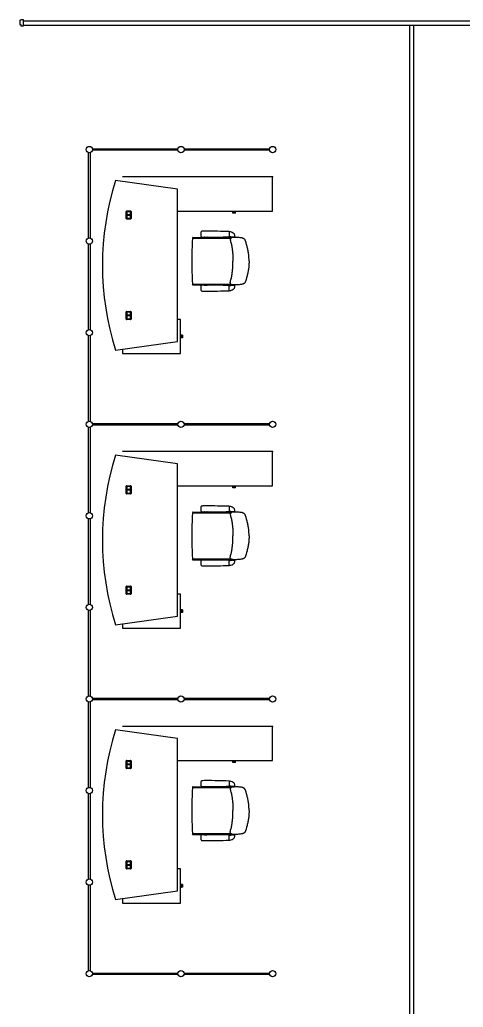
# Model space of a CAD drawing. Header units: millimetres. Extents: x 391350 to 515311, y -283575 to -199845.
# Drawn here: x 476762 to 482083, y -227621 to -215759 of the extents above; entities that cross this region are included whole.
import ezdxf

# ---------------------------------------------------------------- set-up
doc = ezdxf.new("R2010")
doc.units = ezdxf.units.MM

msp = doc.modelspace()

# ---------------------------------------------------------------- linework, layer by layer
at = {"color": 0}
for p, q in [((476762, -215778), (476775, -215759)), ((476805, -215759), (476775, -215759)), ((476805, -215832), (476805, -215759)), ((476762, -215778), (476762, -215816)), ((476762, -215816), (476775, -215816)), ((476775, -215816), (476775, -215832)), ((476775, -215832), (476805, -215832)), ((476805, -215773), (483737, -215773)), ((476805, -215823), (483737, -215823)), ((481437, -215823), (481437, -233298)), ((481487, -215823), (481487, -233311)), ((477588, -218381), (477588, -217356)), ((477605, -217356), (477605, -218381)), ((477634, -217310), (478659, -217310)), ((478659, -217327), (477634, -217327)), ((478734, -217310), (479759, -217310)), ((479759, -217327), (478734, -217327)), ((479794, -217647), (477994, -217647)), ((479794, -218057), (479794, -217647)), ((478654, -217793), (477910, -217689)), ((478654, -219623), (478654, -217793)), ((478040, -218148), (478040, -218062)), ((478046, -218056), (478092, -218056)), ((478046, -218064), (478046, -218146)), ((478046, -218064), (478046, -218105)), ((478091, -218103), (478046, -218103)), ((478046, -218105), (478091, -218105)), ((478091, -218105), (478046, -218105)), ((478046, -218146), (478046, -218105)), ((478046, -218107), (478091, -218107)), ((478090, -218062), (478048, -218062)), ((478048, -218063), (478090, -218063)), ((478091, -218064), (478091, -218105)), ((478091, -218105), (478091, -218146)), ((478092, -218146), (478092, -218064)), ((478098, -218062), (478098, -218148)), ((478664, -218057), (479794, -218057)), ((479317, -218070), (479317, -218057)), ((479351, -218070), (479317, -218070)), ((479317, -218082), (479317, -218070)), ((479351, -218082), (479317, -218082)), ((479351, -218070), (479351, -218057)), ((479351, -218082), (479351, -218070)), ((478092, -218154), (478046, -218154)), ((478048, -218148), (478090, -218148)), ((478090, -218148), (478048, -218148)), ((478835, -218376), (478839, -218383)), ((478837, -218373), (478972, -218373)), ((478933, -218335, 0), (478933, -218334, 0)), ((478933, -218335, 0), (478933, -218336, 0)), ((478975, -218371), (478975, -218371)), ((478979, -218370), (479005, -218370)), ((479008, -218371), (479008, -218371)), ((479012, -218373), (479302, -218373)), ((479273, -218305, 0), (479273, -218365, 0)), ((479273, -218305, 0), (479276, -218305, 0)), ((479273, -218365, 0), (479287, -218365, 0)), ((479341, -218369, 0), (479303, -218369, 0)), ((479308, -218369, 0), (479313, -218372, 0)), ((479313, -218369, 0), (479333, -218369, 0)), ((479313, -218372, 0), (479316, -218372, 0)), ((479317, -218369, 0), (479315, -218369, 0)), ((479316, -218372, 0), (479330, -218372, 0)), ((479329, -218369, 0), (479317, -218369, 0)), ((479329, -218369, 0), (479331, -218369, 0)), ((479330, -218372, 0), (479333, -218372, 0)), ((479338, -218369, 0), (479333, -218372, 0)), ((477588, -219481), (477588, -218456)), ((477605, -218456), (477605, -219481)), ((478840, -218383), (479295, -218383)), ((479513, -218659), (479513, -218659)), ((479513, -218659), (479513, -218659)), ((478835, -218942), (478839, -218935)), ((478837, -218945), (478972, -218945)), ((478840, -218935), (479295, -218935)), ((478975, -218946), (478975, -218946)), ((478979, -218948), (479005, -218948)), ((479008, -218946), (479008, -218946)), ((479012, -218945), (479302, -218945)), ((479273, -219013, 0), (479273, -218953, 0)), ((479273, -218953, 0), (479287, -218953, 0)), ((479341, -218949, 0), (479303, -218949, 0)), ((479308, -218949, 0), (479313, -218946, 0)), ((479313, -218946, 0), (479316, -218946, 0)), ((479313, -218949, 0), (479333, -218949, 0)), ((479317, -218949, 0), (479315, -218949, 0)), ((479316, -218946, 0), (479330, -218946, 0)), ((479329, -218949, 0), (479317, -218949, 0)), ((479329, -218949, 0), (479331, -218949, 0)), ((479330, -218946, 0), (479333, -218946, 0)), ((479338, -218949, 0), (479333, -218946, 0)), ((478933, -218983, 0), (478933, -218982, 0)), ((478933, -218983, 0), (478933, -218984, 0)), ((479273, -219013, 0), (479276, -219013, 0)), ((478040, -219354), (478040, -219268)), ((478046, -219262), (478092, -219262)), ((478046, -219270), (478046, -219311)), ((478046, -219270), (478046, -219352)), ((478091, -219309), (478046, -219309)), ((478046, -219311), (478091, -219311)), ((478091, -219311), (478046, -219311)), ((478046, -219352), (478046, -219311)), ((478046, -219313), (478091, -219313)), ((478090, -219268), (478048, -219268)), ((478048, -219269), (478090, -219269)), ((478091, -219270), (478091, -219311)), ((478091, -219311), (478091, -219352)), ((478092, -219352), (478092, -219270)), ((478098, -219268), (478098, -219354)), ((478092, -219360), (478046, -219360)), ((478048, -219354), (478090, -219354)), ((478090, -219354), (478048, -219354)), ((478691, -219358), (478654, -219358)), ((478691, -219769), (478691, -219358)), ((477588, -220581), (477588, -219556)), ((477605, -219556), (477605, -220581)), ((478703, -219547), (478691, -219547)), ((478703, -219547), (478703, -219581)), ((478715, -219547), (478703, -219547)), ((478715, -219547), (478715, -219580)), ((477910, -219727), (478654, -219623)), ((478703, -219581), (478691, -219581)), ((478715, -219580), (478703, -219580)), ((477994, -219716), (477994, -219769)), ((477994, -219769), (478691, -219769)), ((477634, -220610), (478659, -220610)), ((478659, -220627), (477634, -220627)), ((478734, -220610), (479759, -220610)), ((479759, -220627), (478734, -220627)), ((477588, -221681), (477588, -220656)), ((477605, -220656), (477605, -221681)), ((479794, -220947), (477994, -220947)), ((479794, -221357), (479794, -220947)), ((478654, -221093), (477910, -220989)), ((478654, -222923), (478654, -221093)), ((478040, -221448), (478040, -221362)), ((478046, -221356), (478092, -221356)), ((478046, -221364), (478046, -221446)), ((478046, -221364), (478046, -221405)), ((478091, -221403), (478046, -221403)), ((478046, -221405), (478091, -221405)), ((478091, -221405), (478046, -221405)), ((478046, -221446), (478046, -221405)), ((478046, -221407), (478091, -221407)), ((478092, -221454), (478046, -221454)), ((478090, -221362), (478048, -221362)), ((478048, -221363), (478090, -221363)), ((478048, -221448), (478090, -221448)), ((478090, -221448), (478048, -221448)), ((478091, -221364), (478091, -221405)), ((478091, -221405), (478091, -221446)), ((478092, -221446), (478092, -221364)), ((478098, -221362), (478098, -221448)), ((478664, -221357), (479794, -221357)), ((479317, -221370), (479317, -221357)), ((479351, -221370), (479317, -221370)), ((479317, -221382), (479317, -221370)), ((479351, -221382), (479317, -221382)), ((479351, -221370), (479351, -221357)), ((479351, -221382), (479351, -221370)), ((478835, -221676), (478839, -221683)), ((478837, -221673), (478972, -221673)), ((478840, -221683), (479295, -221683)), ((478933, -221635, 0), (478933, -221634, 0)), ((478933, -221635, 0), (478933, -221636, 0)), ((478975, -221671), (478975, -221671)), ((478979, -221670), (479005, -221670)), ((479008, -221671), (479008, -221671)), ((479012, -221673), (479302, -221673)), ((479273, -221605, 0), (479273, -221665, 0)), ((479273, -221605, 0), (479276, -221605, 0)), ((479273, -221665, 0), (479287, -221665, 0)), ((479341, -221669, 0), (479303, -221669, 0)), ((479308, -221669, 0), (479313, -221672, 0)), ((479313, -221669, 0), (479333, -221669, 0)), ((479313, -221672, 0), (479316, -221672, 0)), ((479317, -221669, 0), (479315, -221669, 0)), ((479316, -221672, 0), (479330, -221672, 0)), ((479329, -221669, 0), (479317, -221669, 0)), ((479329, -221669, 0), (479331, -221669, 0)), ((479330, -221672, 0), (479333, -221672, 0)), ((479338, -221669, 0), (479333, -221672, 0)), ((477588, -222781), (477588, -221756)), ((477605, -221756), (477605, -222781)), ((479513, -221959), (479513, -221959)), ((479513, -221959), (479513, -221959)), ((478835, -222242), (478839, -222235)), ((478837, -222245), (478972, -222245)), ((478840, -222235), (479295, -222235)), ((478933, -222283, 0), (478933, -222282, 0)), ((478933, -222283, 0), (478933, -222284, 0)), ((478975, -222246), (478975, -222246)), ((478979, -222248), (479005, -222248)), ((479008, -222246), (479008, -222246)), ((479012, -222245), (479302, -222245)), ((479273, -222313, 0), (479273, -222253, 0)), ((479273, -222253, 0), (479287, -222253, 0)), ((479341, -222249, 0), (479303, -222249, 0)), ((479308, -222249, 0), (479313, -222246, 0)), ((479313, -222246, 0), (479316, -222246, 0)), ((479313, -222249, 0), (479333, -222249, 0)), ((479317, -222249, 0), (479315, -222249, 0)), ((479316, -222246, 0), (479330, -222246, 0)), ((479329, -222249, 0), (479317, -222249, 0)), ((479329, -222249, 0), (479331, -222249, 0)), ((479330, -222246, 0), (479333, -222246, 0)), ((479338, -222249, 0), (479333, -222246, 0)), ((479273, -222313, 0), (479276, -222313, 0)), ((478040, -222654), (478040, -222568)), ((478046, -222562), (478092, -222562)), ((478046, -222570), (478046, -222611)), ((478046, -222570), (478046, -222652)), ((478091, -222609), (478046, -222609)), ((478046, -222611), (478091, -222611)), ((478091, -222611), (478046, -222611)), ((478046, -222652), (478046, -222611)), ((478046, -222613), (478091, -222613)), ((478090, -222568), (478048, -222568)), ((478048, -222569), (478090, -222569)), ((478091, -222570), (478091, -222611)), ((478091, -222611), (478091, -222652)), ((478092, -222652), (478092, -222570)), ((478098, -222568), (478098, -222654)), ((478092, -222660), (478046, -222660)), ((478048, -222654), (478090, -222654)), ((478090, -222654), (478048, -222654)), ((478691, -222658), (478654, -222658)), ((478691, -223069), (478691, -222658)), ((477588, -223881), (477588, -222856)), ((477605, -222856), (477605, -223881)), ((478703, -222847), (478691, -222847)), ((478703, -222881), (478691, -222881)), ((478703, -222847), (478703, -222881)), ((478715, -222847), (478703, -222847)), ((478715, -222880), (478703, -222880)), ((478715, -222847), (478715, -222880)), ((477910, -223027), (478654, -222923)), ((477994, -223016), (477994, -223069)), ((477994, -223069), (478691, -223069)), ((477634, -223910), (478659, -223910)), ((478659, -223927), (477634, -223927)), ((478734, -223910), (479759, -223910)), ((479759, -223927), (478734, -223927)), ((477588, -224981), (477588, -223956)), ((477605, -223956), (477605, -224981)), ((478654, -224393), (477910, -224289)), ((479794, -224247), (477994, -224247)), ((479794, -224657), (479794, -224247)), ((478654, -226223), (478654, -224393)), ((478040, -224748), (478040, -224662)), ((478046, -224656), (478092, -224656)), ((478090, -224662), (478048, -224662)), ((478098, -224662), (478098, -224748)), ((478664, -224657), (479794, -224657)), ((479317, -224670), (479317, -224657)), ((479351, -224670), (479351, -224657)), ((478046, -224664), (478046, -224746)), ((478046, -224664), (478046, -224705)), ((478091, -224703), (478046, -224703)), ((478046, -224705), (478091, -224705)), ((478091, -224705), (478046, -224705)), ((478046, -224746), (478046, -224705)), ((478046, -224707), (478091, -224707)), ((478092, -224754), (478046, -224754)), ((478048, -224663), (478090, -224663)), ((478048, -224748), (478090, -224748)), ((478090, -224748), (478048, -224748)), ((478091, -224664), (478091, -224705)), ((478091, -224705), (478091, -224746)), ((478092, -224746), (478092, -224664)), ((479351, -224670), (479317, -224670)), ((479317, -224682), (479317, -224670)), ((479351, -224682), (479317, -224682)), ((479351, -224682), (479351, -224670)), ((478835, -224976), (478839, -224983)), ((478837, -224973), (478972, -224973)), ((478840, -224983), (479295, -224983)), ((478933, -224935, 0), (478933, -224934, 0)), ((478933, -224935, 0), (478933, -224936, 0)), ((478975, -224971), (478975, -224971)), ((478979, -224970), (479005, -224970)), ((479008, -224971), (479008, -224971)), ((479012, -224973), (479302, -224973)), ((479273, -224905, 0), (479273, -224965, 0)), ((479273, -224905, 0), (479276, -224905, 0)), ((479273, -224965, 0), (479287, -224965, 0)), ((479341, -224969, 0), (479303, -224969, 0)), ((479308, -224969, 0), (479313, -224972, 0)), ((479313, -224969, 0), (479333, -224969, 0)), ((479313, -224972, 0), (479316, -224972, 0)), ((479317, -224969, 0), (479315, -224969, 0)), ((479316, -224972, 0), (479330, -224972, 0)), ((479329, -224969, 0), (479317, -224969, 0)), ((479329, -224969, 0), (479331, -224969, 0)), ((479330, -224972, 0), (479333, -224972, 0)), ((479338, -224969, 0), (479333, -224972, 0)), ((477588, -226081), (477588, -225056)), ((477605, -225056), (477605, -226081)), ((479513, -225259), (479513, -225259)), ((479513, -225259), (479513, -225259)), ((478835, -225542), (478839, -225535)), ((478837, -225545), (478972, -225545)), ((478840, -225535), (479295, -225535)), ((478933, -225583, 0), (478933, -225582, 0)), ((478933, -225583, 0), (478933, -225584, 0)), ((478975, -225546), (478975, -225546)), ((478979, -225548), (479005, -225548)), ((479008, -225546), (479008, -225546)), ((479012, -225545), (479302, -225545)), ((479273, -225613, 0), (479273, -225553, 0)), ((479273, -225553, 0), (479287, -225553, 0)), ((479341, -225549, 0), (479303, -225549, 0)), ((479308, -225549, 0), (479313, -225546, 0)), ((479313, -225546, 0), (479316, -225546, 0)), ((479313, -225549, 0), (479333, -225549, 0)), ((479317, -225549, 0), (479315, -225549, 0)), ((479316, -225546, 0), (479330, -225546, 0)), ((479329, -225549, 0), (479317, -225549, 0)), ((479329, -225549, 0), (479331, -225549, 0)), ((479330, -225546, 0), (479333, -225546, 0)), ((479338, -225549, 0), (479333, -225546, 0)), ((479273, -225613, 0), (479276, -225613, 0)), ((478040, -225954), (478040, -225868)), ((478046, -225862), (478092, -225862)), ((478046, -225870), (478046, -225911)), ((478046, -225870), (478046, -225952)), ((478091, -225909), (478046, -225909)), ((478046, -225911), (478091, -225911)), ((478091, -225911), (478046, -225911)), ((478046, -225952), (478046, -225911)), ((478046, -225913), (478091, -225913)), ((478092, -225960), (478046, -225960)), ((478090, -225868), (478048, -225868)), ((478048, -225869), (478090, -225869)), ((478048, -225954), (478090, -225954)), ((478090, -225954), (478048, -225954)), ((478091, -225870), (478091, -225911)), ((478091, -225911), (478091, -225952)), ((478092, -225952), (478092, -225870)), ((478098, -225868), (478098, -225954)), ((478691, -225958), (478654, -225958)), ((478691, -226369), (478691, -225958)), ((477588, -227181), (477588, -226156)), ((477605, -226156), (477605, -227181)), ((478703, -226147), (478691, -226147)), ((478703, -226181), (478691, -226181)), ((478703, -226147), (478703, -226181)), ((478715, -226147), (478703, -226147)), ((478715, -226180), (478703, -226180)), ((478715, -226147), (478715, -226180)), ((477910, -226327), (478654, -226223)), ((477994, -226316), (477994, -226369)), ((477994, -226369), (478691, -226369)), ((477634, -227210), (478659, -227210)), ((478659, -227227), (477634, -227227)), ((478734, -227210), (479759, -227210)), ((479759, -227227), (478734, -227227))]:
    msp.add_line(p, q, dxfattribs=at)
at = {"color": 0, "extrusion": (0, 0, -1), "flags": 128}
for points in [[(-479513, -218659), (-479513, -218648), (-479513, -218636), (-479512, -218625), (-479512, -218614), (-479511, -218602), (-479510, -218591), (-479509, -218580), (-479508, -218569), (-479506, -218557), (-479504, -218546), (-479502, -218535), (-479500, -218524), (-479497, -218513), (-479495, -218502), (-479492, -218492), (-479489, -218481), (-479483, -218459), (-479477, -218437), (-479470, -218415), (-479469, -218413), (-479468, -218410), (-479467, -218407), (-479466, -218405), (-479465, -218402), (-479463, -218400), (-479461, -218398), (-479459, -218396), (-479457, -218394), (-479455, -218392), (-479453, -218390), (-479450, -218389), (-479448, -218387), (-479446, -218386), (-479443, -218385), (-479440, -218384), (-479438, -218383), (-479435, -218382), (-479432, -218381), (-479430, -218380), (-479424, -218379), (-479418, -218378), (-479407, -218377), (-479396, -218376), (-479385, -218375), (-479374, -218374), (-479363, -218373), (-479351, -218373), (-479340, -218373), (-479334, -218373), (-479328, -218373), (-479323, -218373), (-479317, -218373), (-479314, -218374), (-479311, -218374), (-479308, -218375), (-479306, -218376), (-479303, -218377), (-479301, -218378), (-479298, -218380), (-479296, -218381), (-479294, -218383), (-479293, -218385), (-479292, -218386), (-479292, -218387), (-479291, -218388), (-479290, -218391), (-479289, -218393), (-479288, -218396), (-479288, -218399), (-479288, -218402), (-479288, -218405), (-479288, -218408), (-479289, -218411), (-479289, -218413), (-479290, -218419), (-479292, -218424), (-479295, -218435), (-479298, -218446), (-479301, -218457), (-479303, -218468), (-479305, -218479), (-479307, -218490), (-479309, -218501), (-479311, -218513), (-479312, -218524), (-479314, -218535), (-479315, -218546), (-479316, -218557), (-479317, -218569), (-479318, -218580), (-479318, -218591), (-479319, -218602), (-479319, -218614), (-479320, -218636), (-479320, -218659)], [(-479513, -221959), (-479513, -221948), (-479513, -221936), (-479512, -221925), (-479512, -221914), (-479511, -221902), (-479510, -221891), (-479509, -221880), (-479508, -221869), (-479506, -221857), (-479504, -221846), (-479502, -221835), (-479500, -221824), (-479497, -221813), (-479495, -221802), (-479492, -221792), (-479489, -221781), (-479483, -221759), (-479477, -221737), (-479470, -221715), (-479469, -221713), (-479468, -221710), (-479467, -221707), (-479466, -221705), (-479465, -221702), (-479463, -221700), (-479461, -221698), (-479459, -221696), (-479457, -221694), (-479455, -221692), (-479453, -221690), (-479450, -221689), (-479448, -221687), (-479446, -221686), (-479443, -221685), (-479440, -221684), (-479438, -221683), (-479435, -221682), (-479432, -221681), (-479430, -221680), (-479424, -221679), (-479418, -221678), (-479407, -221677), (-479396, -221676), (-479385, -221675), (-479374, -221674), (-479363, -221673), (-479351, -221673), (-479340, -221673), (-479334, -221673), (-479328, -221673), (-479323, -221673), (-479317, -221673), (-479314, -221674), (-479311, -221674), (-479308, -221675), (-479306, -221676), (-479303, -221677), (-479301, -221678), (-479298, -221680), (-479296, -221681), (-479294, -221683), (-479293, -221685), (-479292, -221686), (-479292, -221687), (-479291, -221688), (-479290, -221691), (-479289, -221693), (-479288, -221696), (-479288, -221699), (-479288, -221702), (-479288, -221705), (-479288, -221708), (-479289, -221711), (-479289, -221713), (-479290, -221719), (-479292, -221724), (-479295, -221735), (-479298, -221746), (-479301, -221757), (-479303, -221768), (-479305, -221779), (-479307, -221790), (-479309, -221801), (-479311, -221813), (-479312, -221824), (-479314, -221835), (-479315, -221846), (-479316, -221857), (-479317, -221869), (-479318, -221880), (-479318, -221891), (-479319, -221902), (-479319, -221914), (-479320, -221936), (-479320, -221959)], [(-479513, -225259), (-479513, -225248), (-479513, -225236), (-479512, -225225), (-479512, -225214), (-479511, -225202), (-479510, -225191), (-479509, -225180), (-479508, -225169), (-479506, -225157), (-479504, -225146), (-479502, -225135), (-479500, -225124), (-479497, -225113), (-479495, -225102), (-479492, -225092), (-479489, -225081), (-479483, -225059), (-479477, -225037), (-479470, -225015), (-479469, -225013), (-479468, -225010), (-479467, -225007), (-479466, -225005), (-479465, -225002), (-479463, -225000), (-479461, -224998), (-479459, -224996), (-479457, -224994), (-479455, -224992), (-479453, -224990), (-479450, -224989), (-479448, -224987), (-479446, -224986), (-479443, -224985), (-479440, -224984), (-479438, -224983), (-479435, -224982), (-479432, -224981), (-479430, -224980), (-479424, -224979), (-479418, -224978), (-479407, -224977), (-479396, -224976), (-479385, -224975), (-479374, -224974), (-479363, -224973), (-479351, -224973), (-479340, -224973), (-479334, -224973), (-479328, -224973), (-479323, -224973), (-479317, -224973), (-479314, -224974), (-479311, -224974), (-479308, -224975), (-479306, -224976), (-479303, -224977), (-479301, -224978), (-479298, -224980), (-479296, -224981), (-479294, -224983), (-479293, -224985), (-479292, -224986), (-479292, -224987), (-479291, -224988), (-479290, -224991), (-479289, -224993), (-479288, -224996), (-479288, -224999), (-479288, -225002), (-479288, -225005), (-479288, -225008), (-479289, -225011), (-479289, -225013), (-479290, -225019), (-479292, -225024), (-479295, -225035), (-479298, -225046), (-479301, -225057), (-479303, -225068), (-479305, -225079), (-479307, -225090), (-479309, -225101), (-479311, -225113), (-479312, -225124), (-479314, -225135), (-479315, -225146), (-479316, -225157), (-479317, -225169), (-479318, -225180), (-479318, -225191), (-479319, -225202), (-479319, -225214), (-479320, -225236), (-479320, -225259)]]:
    msp.add_lwpolyline(points, dxfattribs=at)
at = {"color": 0, "flags": 128}
for points in [[(479513, -218659), (479513, -218670), (479513, -218681), (479512, -218693), (479512, -218704), (479511, -218715), (479510, -218727), (479509, -218738), (479508, -218749), (479506, -218760), (479504, -218771), (479502, -218782), (479500, -218793), (479497, -218804), (479495, -218815), (479492, -218826), (479489, -218837), (479483, -218859), (479477, -218880), (479470, -218902), (479469, -218905), (479468, -218908), (479467, -218910), (479466, -218913), (479465, -218915), (479463, -218917), (479461, -218920), (479459, -218922), (479457, -218924), (479455, -218926), (479453, -218927), (479450, -218929), (479448, -218930), (479446, -218932), (479443, -218933), (479440, -218934), (479438, -218935), (479435, -218936), (479432, -218937), (479430, -218937), (479424, -218939), (479418, -218939), (479407, -218941), (479396, -218942), (479385, -218943), (479374, -218944), (479363, -218945), (479351, -218945), (479340, -218945), (479334, -218945), (479328, -218945), (479323, -218945), (479317, -218944), (479314, -218944), (479311, -218943), (479308, -218943), (479306, -218942), (479303, -218941), (479301, -218939), (479298, -218938), (479296, -218936), (479294, -218934), (479293, -218933), (479292, -218932), (479292, -218931), (479291, -218930), (479290, -218927), (479289, -218924), (479288, -218921), (479288, -218918), (479288, -218916), (479288, -218913), (479288, -218910), (479289, -218907), (479289, -218904), (479290, -218899), (479292, -218893), (479295, -218882), (479298, -218872), (479301, -218861), (479303, -218850), (479305, -218838), (479307, -218827), (479309, -218816), (479311, -218805), (479312, -218794), (479314, -218783), (479315, -218771), (479316, -218760), (479317, -218749), (479318, -218738), (479318, -218726), (479319, -218715), (479319, -218704), (479320, -218681), (479320, -218659)], [(479513, -221959), (479513, -221970), (479513, -221981), (479512, -221993), (479512, -222004), (479511, -222015), (479510, -222027), (479509, -222038), (479508, -222049), (479506, -222060), (479504, -222071), (479502, -222082), (479500, -222093), (479497, -222104), (479495, -222115), (479492, -222126), (479489, -222137), (479483, -222159), (479477, -222180), (479470, -222202), (479469, -222205), (479468, -222208), (479467, -222210), (479466, -222213), (479465, -222215), (479463, -222217), (479461, -222220), (479459, -222222), (479457, -222224), (479455, -222226), (479453, -222227), (479450, -222229), (479448, -222230), (479446, -222232), (479443, -222233), (479440, -222234), (479438, -222235), (479435, -222236), (479432, -222237), (479430, -222237), (479424, -222239), (479418, -222239), (479407, -222241), (479396, -222242), (479385, -222243), (479374, -222244), (479363, -222245), (479351, -222245), (479340, -222245), (479334, -222245), (479328, -222245), (479323, -222245), (479317, -222244), (479314, -222244), (479311, -222243), (479308, -222243), (479306, -222242), (479303, -222241), (479301, -222239), (479298, -222238), (479296, -222236), (479294, -222234), (479293, -222233), (479292, -222232), (479292, -222231), (479291, -222230), (479290, -222227), (479289, -222224), (479288, -222221), (479288, -222218), (479288, -222216), (479288, -222213), (479288, -222210), (479289, -222207), (479289, -222204), (479290, -222199), (479292, -222193), (479295, -222182), (479298, -222172), (479301, -222161), (479303, -222150), (479305, -222138), (479307, -222127), (479309, -222116), (479311, -222105), (479312, -222094), (479314, -222083), (479315, -222071), (479316, -222060), (479317, -222049), (479318, -222038), (479318, -222026), (479319, -222015), (479319, -222004), (479320, -221981), (479320, -221959)], [(479513, -225259), (479513, -225270), (479513, -225281), (479512, -225293), (479512, -225304), (479511, -225315), (479510, -225327), (479509, -225338), (479508, -225349), (479506, -225360), (479504, -225371), (479502, -225382), (479500, -225393), (479497, -225404), (479495, -225415), (479492, -225426), (479489, -225437), (479483, -225459), (479477, -225480), (479470, -225502), (479469, -225505), (479468, -225508), (479467, -225510), (479466, -225513), (479465, -225515), (479463, -225517), (479461, -225520), (479459, -225522), (479457, -225524), (479455, -225526), (479453, -225527), (479450, -225529), (479448, -225530), (479446, -225532), (479443, -225533), (479440, -225534), (479438, -225535), (479435, -225536), (479432, -225537), (479430, -225537), (479424, -225539), (479418, -225539), (479407, -225541), (479396, -225542), (479385, -225543), (479374, -225544), (479363, -225545), (479351, -225545), (479340, -225545), (479334, -225545), (479328, -225545), (479323, -225545), (479317, -225544), (479314, -225544), (479311, -225543), (479308, -225543), (479306, -225542), (479303, -225541), (479301, -225539), (479298, -225538), (479296, -225536), (479294, -225534), (479293, -225533), (479292, -225532), (479292, -225531), (479291, -225530), (479290, -225527), (479289, -225524), (479288, -225521), (479288, -225518), (479288, -225516), (479288, -225513), (479288, -225510), (479289, -225507), (479289, -225504), (479290, -225499), (479292, -225493), (479295, -225482), (479298, -225472), (479301, -225461), (479303, -225450), (479305, -225438), (479307, -225427), (479309, -225416), (479311, -225405), (479312, -225394), (479314, -225383), (479315, -225371), (479316, -225360), (479317, -225349), (479318, -225338), (479318, -225326), (479319, -225315), (479319, -225304), (479320, -225281), (479320, -225259)]]:
    msp.add_lwpolyline(points, dxfattribs=at)
at = {"color": 0}
for centre in [(477596, -217318), (478696, -217318), (479796, -217318), (477596, -218418), (477596, -219518), (477596, -220618), (478696, -220618), (479796, -220618), (477596, -221718), (477596, -222818), (477596, -223918), (478696, -223918), (479796, -223918), (477596, -225018), (477596, -226118), (477596, -227218), (478696, -227218), (479796, -227218)]:
    msp.add_circle(centre, 38, dxfattribs=at)
for centre, radius, start, end in [((481144, -218708), 3390, 162.5003, 197.4997), ((478046, -218062), 6, 90, 180), ((478048, -218064), 2, 90, 180), ((478048, -218064), 1.5, 90, 180), ((478090, -218064), 2, 0, 90), ((478090, -218064), 1.5, 0, 90), ((478092, -218062), 6, 0, 90), ((478046, -218148), 6, 180, 270), ((478048, -218146), 2, 180, 270), ((478048, -218146), 1.5, 180, 270), ((478090, -218146), 2, 270, 0), ((478090, -218146), 1.5, 270, 0), ((478092, -218148), 6, 270, 0), ((478837, -218375), 2, 90, 205.8508), ((478993, -218327, 0), 59.9, 169.4704, 177.393), ((479170, -218336, 0), 237, 177.0251, 179.4324), ((479170, -218333, 0), 237, 180.5676, 182.9749), ((478993, -218343, 0), 59.9, 182.607, 190.5296), ((478956, -218319, 0), 22.5, 148.7282, 172.0131), ((478956, -218351, 0), 22.5, 187.9869, 211.2718), ((478949, -218314, 0), 13.7, 109.4299, 148.4709), ((478949, -218355, 0), 13.7, 211.5291, 250.5701), ((478957, -218337, 0), 37.4, 90.2124, 110.2593), ((478957, -218333, 0), 37.4, 249.7407, 269.7876), ((478983, -219561, 0), 1262, 89.2836, 91.1715), ((478983, -217109, 0), 1262, 268.8285, 270.7164), ((478972, -218368), 5, 270, 315), ((478979, -218375), 5, 90, 135), ((479012, -225199, 0), 6900, 87.8375, 90.1073), ((479012, -211471, 0), 6900, 269.8927, 272.1625), ((479005, -218375), 5, 45, 90), ((479012, -218368), 5, 225, 270), ((479272, -218305, 0), 0.8, 0, 87.8375), ((479272, -218365, 0), 0.8, 272.1625, 0), ((479276, -218375, 0), 70, 73.8763, 90), ((479287, -218400, 0), 35, 62.3396, 90), ((479267, -218404, 0), 100, 56.194, 73.8763), ((479302, -218389), 16, 62.0906, 90), ((479240, -218445, 0), 150, 48.8841, 56.194), ((479043, -218387, 0), 300, 3.7447, 10.4377), ((479043, -218387, 0), 300, 10.4377, 10.471), ((479338, -218333, 0), 0.5, 10.4377, 48.8841), ((479240, -218445, 0), 150, 48.8175, 48.8841), ((479341, -218367, 0), 1.5, 270, 3.7447), ((483832, -218659), 5006, 176.9154, 180), ((478840, -218390), 7, 90, 176.9154), ((483832, -218659), 5006, 180, 183.0846), ((478840, -218928), 7, 183.0846, 270), ((478837, -218943), 2, 154.1492, 270), ((478993, -218975, 0), 59.9, 169.4704, 177.393), ((478956, -218967, 0), 22.5, 148.7282, 172.0131), ((478949, -218962, 0), 13.7, 109.4299, 148.4709), ((478957, -218985, 0), 37.4, 90.2124, 110.2593), ((478983, -220209, 0), 1262, 89.2836, 91.1715), ((478972, -218950), 5, 45, 90), ((478979, -218943), 5, 225, 270), ((479012, -225847, 0), 6900, 87.8375, 90.1073), ((479005, -218943), 5, 270, 315), ((479012, -218950), 5, 90, 135), ((479272, -218953, 0), 0.8, 0, 87.8375), ((479287, -218918, 0), 35, 270, 297.6604), ((479302, -218929), 16, 270, 297.9094), ((479043, -218931, 0), 300, 349.5623, 356.2553), ((479341, -218950, 0), 1.5, 356.2553, 90), ((479170, -218984, 0), 237, 177.0251, 179.4324), ((479170, -218981, 0), 237, 180.5676, 182.9749), ((478993, -218991, 0), 59.9, 182.607, 190.5296), ((478956, -218999, 0), 22.5, 187.9869, 211.2718), ((478949, -219003, 0), 13.7, 211.5291, 250.5701), ((478957, -218981, 0), 37.4, 249.7407, 269.7876), ((478983, -217757, 0), 1262, 268.8285, 270.7164), ((479012, -212119, 0), 6900, 269.8927, 272.1625), ((479272, -219013, 0), 0.8, 272.1625, 0), ((479276, -218943, 0), 70, 270, 286.1237), ((479267, -218914, 0), 100, 286.1237, 303.806), ((479240, -218872, 0), 150, 303.806, 311.1159), ((479240, -218872, 0), 150, 311.1159, 311.1825), ((479338, -218985, 0), 0.5, 311.1159, 349.5623), ((479043, -218931, 0), 300, 349.529, 349.5623), ((478046, -219268), 6, 90, 180), ((478048, -219270), 2, 90, 180), ((478048, -219270), 1.5, 90, 180), ((478090, -219270), 2, 0, 90), ((478090, -219270), 1.5, 0, 90), ((478092, -219268), 6, 0, 90), ((478046, -219354), 6, 180, 270), ((478048, -219352), 1.5, 180, 270), ((478048, -219352), 2, 180, 270), ((478090, -219352), 1.5, 270, 0), ((478090, -219352), 2, 270, 0), ((478092, -219354), 6, 270, 0), ((481144, -222008), 3390, 162.5003, 197.4997), ((478046, -221362), 6, 90, 180), ((478046, -221448), 6, 180, 270), ((478048, -221364), 2, 90, 180), ((478048, -221364), 1.5, 90, 180), ((478048, -221446), 2, 180, 270), ((478048, -221446), 1.5, 180, 270), ((478090, -221364), 2, 0, 90), ((478090, -221364), 1.5, 0, 90), ((478090, -221446), 2, 270, 0), ((478090, -221446), 1.5, 270, 0), ((478092, -221362), 6, 0, 90), ((478092, -221448), 6, 270, 0), ((483832, -221959), 5006, 176.9154, 180), ((478840, -221690), 7, 90, 176.9154), ((478837, -221675), 2, 90, 205.8508), ((478993, -221627, 0), 59.9, 169.4704, 177.393), ((479170, -221636, 0), 237, 177.0251, 179.4324), ((479170, -221633, 0), 237, 180.5676, 182.9749), ((478993, -221643, 0), 59.9, 182.607, 190.5296), ((478956, -221619, 0), 22.5, 148.7282, 172.0131), ((478956, -221651, 0), 22.5, 187.9869, 211.2718), ((478949, -221614, 0), 13.7, 109.4299, 148.4709), ((478949, -221655, 0), 13.7, 211.5291, 250.5701), ((478957, -221637, 0), 37.4, 90.2124, 110.2593), ((478957, -221633, 0), 37.4, 249.7407, 269.7876), ((478983, -222861, 0), 1262, 89.2836, 91.1715), ((478983, -220409, 0), 1262, 268.8285, 270.7164), ((478972, -221668), 5, 270, 315), ((478979, -221675), 5, 90, 135), ((479012, -228499, 0), 6900, 87.8375, 90.1073), ((479012, -214771, 0), 6900, 269.8927, 272.1625), ((479005, -221675), 5, 45, 90), ((479012, -221668), 5, 225, 270), ((479272, -221605, 0), 0.8, 0, 87.8375), ((479272, -221665, 0), 0.8, 272.1625, 0), ((479276, -221675, 0), 70, 73.8763, 90), ((479287, -221700, 0), 35, 62.3396, 90), ((479267, -221704, 0), 100, 56.194, 73.8763), ((479302, -221689), 16, 62.0906, 90), ((479240, -221745, 0), 150, 48.8841, 56.194), ((479043, -221687, 0), 300, 3.7447, 10.4377), ((479043, -221687, 0), 300, 10.4377, 10.471), ((479338, -221633, 0), 0.5, 10.4377, 48.8841), ((479240, -221745, 0), 150, 48.8175, 48.8841), ((479341, -221667, 0), 1.5, 270, 3.7447), ((483832, -221959), 5006, 180, 183.0846), ((478840, -222228), 7, 183.0846, 270), ((478837, -222243), 2, 154.1492, 270), ((478993, -222275, 0), 59.9, 169.4704, 177.393), ((479170, -222284, 0), 237, 177.0251, 179.4324), ((479170, -222281, 0), 237, 180.5676, 182.9749), ((478956, -222267, 0), 22.5, 148.7282, 172.0131), ((478949, -222262, 0), 13.7, 109.4299, 148.4709), ((478957, -222285, 0), 37.4, 90.2124, 110.2593), ((478983, -223509, 0), 1262, 89.2836, 91.1715), ((478972, -222250), 5, 45, 90), ((478979, -222243), 5, 225, 270), ((479012, -229147, 0), 6900, 87.8375, 90.1073), ((479005, -222243), 5, 270, 315), ((479012, -222250), 5, 90, 135), ((479272, -222253, 0), 0.8, 0, 87.8375), ((479287, -222218, 0), 35, 270, 297.6604), ((479302, -222229), 16, 270, 297.9094), ((479240, -222172, 0), 150, 303.806, 311.1159), ((479043, -222231, 0), 300, 349.5623, 356.2553), ((479240, -222172, 0), 150, 311.1159, 311.1825), ((479338, -222285, 0), 0.5, 311.1159, 349.5623), ((479043, -222231, 0), 300, 349.529, 349.5623), ((479341, -222250, 0), 1.5, 356.2553, 90), ((478993, -222291, 0), 59.9, 182.607, 190.5296), ((478956, -222299, 0), 22.5, 187.9869, 211.2718), ((478949, -222303, 0), 13.7, 211.5291, 250.5701), ((478957, -222281, 0), 37.4, 249.7407, 269.7876), ((478983, -221057, 0), 1262, 268.8285, 270.7164), ((479012, -215419, 0), 6900, 269.8927, 272.1625), ((479272, -222313, 0), 0.8, 272.1625, 0), ((479276, -222243, 0), 70, 270, 286.1237), ((479267, -222214, 0), 100, 286.1237, 303.806), ((478046, -222568), 6, 90, 180), ((478048, -222570), 2, 90, 180), ((478048, -222570), 1.5, 90, 180), ((478090, -222570), 2, 0, 90), ((478090, -222570), 1.5, 0, 90), ((478092, -222568), 6, 0, 90), ((478046, -222654), 6, 180, 270), ((478048, -222652), 1.5, 180, 270), ((478048, -222652), 2, 180, 270), ((478090, -222652), 1.5, 270, 0), ((478090, -222652), 2, 270, 0), ((478092, -222654), 6, 270, 0), ((481144, -225308), 3390, 162.5003, 197.4997), ((478046, -224662), 6, 90, 180), ((478048, -224664), 2, 90, 180), ((478090, -224664), 2, 0, 90), ((478092, -224662), 6, 0, 90), ((478046, -224748), 6, 180, 270), ((478048, -224664), 1.5, 90, 180), ((478048, -224746), 2, 180, 270), ((478048, -224746), 1.5, 180, 270), ((478090, -224664), 1.5, 0, 90), ((478090, -224746), 2, 270, 0), ((478090, -224746), 1.5, 270, 0), ((478092, -224748), 6, 270, 0), ((478957, -224937, 0), 37.4, 90.2124, 110.2593), ((478983, -226161, 0), 1262, 89.2836, 91.1715), ((479012, -231799, 0), 6900, 87.8375, 90.1073), ((483832, -225259), 5006, 176.9154, 180), ((478840, -224990), 7, 90, 176.9154), ((478837, -224975), 2, 90, 205.8508), ((478993, -224927, 0), 59.9, 169.4704, 177.393), ((479170, -224936, 0), 237, 177.0251, 179.4324), ((479170, -224933, 0), 237, 180.5676, 182.9749), ((478993, -224943, 0), 59.9, 182.607, 190.5296), ((478956, -224919, 0), 22.5, 148.7282, 172.0131), ((478956, -224951, 0), 22.5, 187.9869, 211.2718), ((478949, -224914, 0), 13.7, 109.4299, 148.4709), ((478949, -224955, 0), 13.7, 211.5291, 250.5701), ((478957, -224933, 0), 37.4, 249.7407, 269.7876), ((478983, -223709, 0), 1262, 268.8285, 270.7164), ((478972, -224968), 5, 270, 315), ((478979, -224975), 5, 90, 135), ((479012, -218071, 0), 6900, 269.8927, 272.1625), ((479005, -224975), 5, 45, 90), ((479012, -224968), 5, 225, 270), ((479272, -224905, 0), 0.8, 0, 87.8375), ((479272, -224965, 0), 0.8, 272.1625, 0), ((479276, -224975, 0), 70, 73.8763, 90), ((479287, -225000, 0), 35, 62.3396, 90), ((479267, -225004, 0), 100, 56.194, 73.8763), ((479302, -224989), 16, 62.0906, 90), ((479240, -225045, 0), 150, 48.8841, 56.194), ((479043, -224987, 0), 300, 3.7447, 10.4377), ((479043, -224987, 0), 300, 10.4377, 10.471), ((479338, -224933, 0), 0.5, 10.4377, 48.8841), ((479240, -225045, 0), 150, 48.8175, 48.8841), ((479341, -224967, 0), 1.5, 270, 3.7447), ((483832, -225259), 5006, 180, 183.0846), ((478840, -225528), 7, 183.0846, 270), ((478837, -225543), 2, 154.1492, 270), ((478993, -225575, 0), 59.9, 169.4704, 177.393), ((479170, -225584, 0), 237, 177.0251, 179.4324), ((479170, -225581, 0), 237, 180.5676, 182.9749), ((478993, -225591, 0), 59.9, 182.607, 190.5296), ((478956, -225567, 0), 22.5, 148.7282, 172.0131), ((478956, -225599, 0), 22.5, 187.9869, 211.2718), ((478949, -225562, 0), 13.7, 109.4299, 148.4709), ((478949, -225603, 0), 13.7, 211.5291, 250.5701), ((478957, -225585, 0), 37.4, 90.2124, 110.2593), ((478983, -226809, 0), 1262, 89.2836, 91.1715), ((478972, -225550), 5, 45, 90), ((478979, -225543), 5, 225, 270), ((479012, -232447, 0), 6900, 87.8375, 90.1073), ((479005, -225543), 5, 270, 315), ((479012, -225550), 5, 90, 135), ((479272, -225553, 0), 0.8, 0, 87.8375), ((479276, -225543, 0), 70, 270, 286.1237), ((479287, -225518, 0), 35, 270, 297.6604), ((479267, -225514, 0), 100, 286.1237, 303.806), ((479302, -225529), 16, 270, 297.9094), ((479240, -225472, 0), 150, 303.806, 311.1159), ((479043, -225531, 0), 300, 349.5623, 356.2553), ((479240, -225472, 0), 150, 311.1159, 311.1825), ((479338, -225585, 0), 0.5, 311.1159, 349.5623), ((479043, -225531, 0), 300, 349.529, 349.5623), ((479341, -225550, 0), 1.5, 356.2553, 90), ((478957, -225581, 0), 37.4, 249.7407, 269.7876), ((478983, -224357, 0), 1262, 268.8285, 270.7164), ((479012, -218719, 0), 6900, 269.8927, 272.1625), ((479272, -225613, 0), 0.8, 272.1625, 0), ((478046, -225868), 6, 90, 180), ((478046, -225954), 6, 180, 270), ((478048, -225870), 2, 90, 180), ((478048, -225870), 1.5, 90, 180), ((478048, -225952), 1.5, 180, 270), ((478048, -225952), 2, 180, 270), ((478090, -225870), 2, 0, 90), ((478090, -225870), 1.5, 0, 90), ((478090, -225952), 1.5, 270, 0), ((478090, -225952), 2, 270, 0), ((478092, -225868), 6, 0, 90), ((478092, -225954), 6, 270, 0)]:
    msp.add_arc(centre, radius, start, end, dxfattribs=at)
for p in [(479794, -217647), (479794, -220947), (479794, -224247)]:
    msp.add_point(p, dxfattribs=at)

doc.saveas('drawing.dxf')
